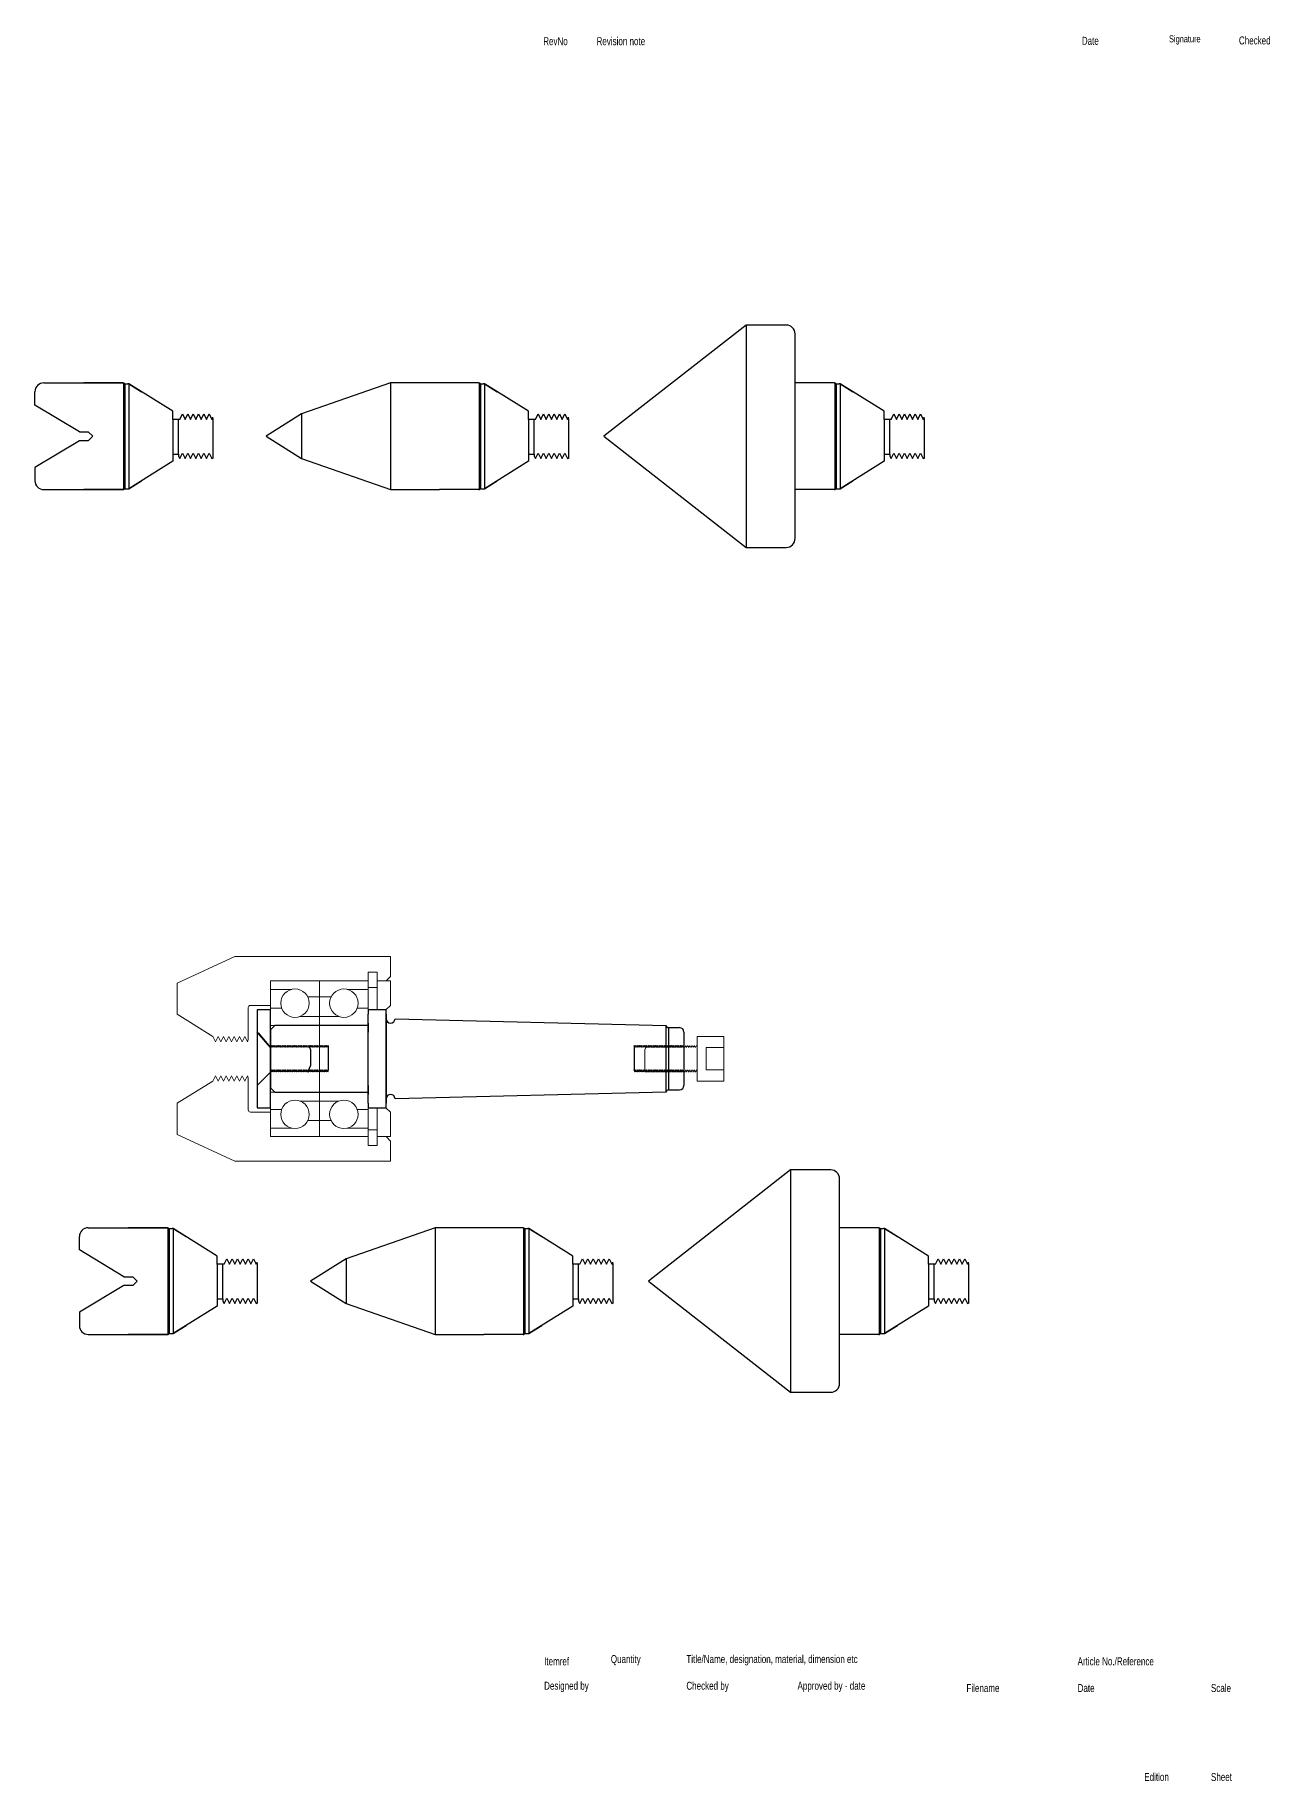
# Model space of a CAD drawing. Header units: millimetres. Extents: x -137 to 298, y -62 to 330.
# Drawn here: x 20 to 297.8, y -62.4 to 330.2 of the extents above; entities that cross this region are included whole.
import ezdxf

# ---------------------------------------------------------------- set-up
doc = ezdxf.new("R2010")
doc.units = ezdxf.units.MM
doc.layers.get('0').update_dxf_attribs({"linetype": 'CONTINUOUS', "lineweight": 25})
for name, color, linetype, lineweight in [('Arbor', 7, 'CONTINUOUS', 25), ('Bearings', 7, 'CONTINUOUS', 0), ('Cup', 7, 'CONTINUOUS', 0), ('CupRetainer', 7, 'CONTINUOUS', 0), ('Dimensions', 7, 'CONTINUOUS', 25), ('Ejector', 7, 'CONTINUOUS', 0), ('InsertExtPoint', 7, 'CONTINUOUS', 25), ('InsertPipe', 7, 'CONTINUOUS', 25), ('InsertUnpoint', 7, 'CONTINUOUS', 25), ('Seal', 7, 'CONTINUOUS', 0)]:
    doc.layers.add(name, color=color, linetype=linetype, lineweight=lineweight)
doc.layers.add('BearingRetainer', color=7, linetype='CONTINUOUS')
doc.styles.get("Standard").update_dxf_attribs({"font": 'txt', "width": 0.75})

# ---------------------------------------------------------------- blocks, each defined once
blk = doc.blocks.new('iso_en_a2-0')
at = {"color": 0, "linetype": 'CONTINUOUS', "lineweight": 0, "width": 100, "attachment_point": 7}
for s, insert, char_height in [('RevNo', (414.336089, 407.913084), 1.8), ('Revision note', (426.336089, 407.913084), 1.8), ('Date', (535.50248, 407.996279), 1.8), ('Signature', (555.111411, 408.079475), 1.6), ('Checked', (570.833407, 408.079475), 1.8), ('Itemref', (414.544661, 43.569174), 1.8), ('Quantity', (429.544661, 43.569174), 1.8), ('Title/Name, designation, material, dimension etc', (446.544661, 43.569174), 1.8), ('Article No./Reference', (534.544661, 43.569174), 1.8), ('Designed by', (414.544661, 37.569174), 1.8), ('Checked by', (446.544661, 37.569174), 1.8), ('Approved by - date', (471.544661, 37.569174), 1.8), ('Filename', (509.544661, 37.569174), 1.8), ('Date', (534.544661, 37.569174), 1.8), ('Scale', (564.544661, 37.569174), 1.8), ('Edition', (549.544661, 17.569174), 1.8), ('Sheet', (564.544661, 17.569174), 1.8)]:
    blk.add_mtext(s, dxfattribs=dict(at, insert=insert, char_height=char_height))

msp = doc.modelspace()

# ---------------------------------------------------------------- linework, layer by layer
at = {"layer": 'Arbor'}
for p, q in [((99, 111), (95, 111)), ((95, 111), (95, 110)), ((95, 90), (95, 110)), ((99, 110), (99, 111)), ((99, 90), (99, 110)), ((99, 110), (99, 90)), ((74, 107.5), (73, 106.5)), ((73, 106.5), (73, 93.5)), ((95, 107.5), (74, 107.5)), ((95, 108), (95, 106)), ((101, 109), (162, 107.5)), ((162, 92.5), (162, 107.5)), ((162.5, 107), (163, 107)), ((162.5, 107), (162.5, 93)), ((163, 107), (165, 107)), ((73.2, 103), (73, 102.5)), ((73.4, 102.5), (73.2, 103)), ((73.6, 103), (73.4, 102.5)), ((73.8, 102.5), (73.6, 103)), ((74, 103), (73.8, 102.5)), ((74.2, 102.5), (74, 103)), ((74.4, 103), (74.2, 102.5)), ((74.6, 102.5), (74.4, 103)), ((74.8, 103), (74.6, 102.5)), ((75, 102.5), (74.8, 103)), ((75.2, 103), (75, 102.5)), ((75.4, 102.5), (75.2, 103)), ((75.6, 103), (75.4, 102.5)), ((75.8, 102.5), (75.6, 103)), ((76, 103), (75.8, 102.5)), ((76.2, 102.5), (76, 103)), ((76.4, 103), (76.2, 102.5)), ((76.6, 102.5), (76.4, 103)), ((76.8, 103), (76.6, 102.5)), ((77, 102.5), (76.8, 103)), ((77.2, 103), (77, 102.5)), ((77.4, 102.5), (77.2, 103)), ((77.6, 103), (77.4, 102.5)), ((77.8, 102.5), (77.6, 103)), ((78, 103), (77.8, 102.5)), ((78.2, 102.5), (78, 103)), ((78.4, 103), (78.2, 102.5)), ((78.6, 102.5), (78.4, 103)), ((78.8, 103), (78.6, 102.5)), ((79, 102.5), (78.8, 103)), ((79.2, 103), (79, 102.5)), ((79.4, 102.5), (79.2, 103)), ((79.6, 103), (79.4, 102.5)), ((79.8, 102.5), (79.6, 103)), ((80, 103), (79.8, 102.5)), ((80.2, 102.5), (80, 103)), ((80.4, 103), (80.2, 102.5)), ((80.6, 102.5), (80.4, 103)), ((80.8, 103), (80.6, 102.5)), ((81, 102.5), (80.8, 103)), ((81.2, 103), (81, 102.5)), ((81.4, 102.5), (81.2, 103)), ((81.6, 103), (81.4, 102.5)), ((81.8, 102.5), (81.6, 103)), ((82, 103), (81.8, 102.5)), ((82.2, 102.5), (82, 103)), ((82.4, 103), (82.2, 102.5)), ((82.6, 102.5), (82.4, 103)), ((82.8, 103), (82.6, 102.5)), ((83, 102.5), (82.8, 103)), ((83.2, 103), (83, 102.5)), ((83.4, 102.5), (83.2, 103)), ((83.6, 103), (83.4, 102.5)), ((83.8, 102.5), (83.6, 103)), ((84, 103), (83.8, 102.5)), ((84.2, 102.5), (84, 103)), ((84.4, 103), (84.2, 102.5)), ((84.6, 102.5), (84.4, 103)), ((84.8, 103), (84.6, 102.5)), ((85, 102.5), (84.8, 103)), ((85.2, 103), (85, 102.5)), ((85.4, 102.5), (85.2, 103)), ((85.6, 103), (85.4, 102.5)), ((85.8, 102.5), (85.6, 103)), ((86, 103), (85.8, 102.5)), ((86, 103), (86, 97.5)), ((155, 102.5), (154.8, 103)), ((154.8, 103), (154.8, 97.5)), ((155.2, 103), (155, 102.5)), ((155.4, 102.5), (155.2, 103)), ((155.6, 103), (155.4, 102.5)), ((155.8, 102.5), (155.6, 103)), ((156, 103), (155.8, 102.5)), ((156.2, 102.5), (156, 103)), ((156.4, 103), (156.2, 102.5)), ((156.6, 102.5), (156.4, 103)), ((156.8, 103), (156.6, 102.5)), ((157, 102.5), (156.8, 103)), ((157.2, 103), (157, 102.5)), ((157.4, 102.5), (157.2, 103)), ((157.6, 103), (157.4, 102.5)), ((157.8, 102.5), (157.6, 103)), ((158, 103), (157.8, 102.5)), ((158.2, 102.5), (158, 103)), ((158.4, 103), (158.2, 102.5)), ((158.6, 102.5), (158.4, 103)), ((158.8, 103), (158.6, 102.5)), ((159, 102.5), (158.8, 103)), ((159.2, 103), (159, 102.5)), ((159.4, 102.5), (159.2, 103)), ((159.6, 103), (159.4, 102.5)), ((159.8, 102.5), (159.6, 103)), ((160, 103), (159.8, 102.5)), ((160.2, 102.5), (160, 103)), ((160.4, 103), (160.2, 102.5)), ((160.6, 102.5), (160.4, 103)), ((160.8, 103), (160.6, 102.5)), ((161, 102.5), (160.8, 103)), ((161.2, 103), (161, 102.5)), ((161.4, 102.5), (161.2, 103)), ((161.6, 103), (161.4, 102.5)), ((161.8, 102.5), (161.6, 103)), ((162, 103), (161.8, 102.5)), ((162.2, 102.5), (162, 103)), ((162.4, 103), (162.2, 102.5)), ((162.6, 102.5), (162.4, 103)), ((162.8, 103), (162.6, 102.5)), ((163, 102.5), (162.8, 103)), ((163.2, 103), (163, 102.5)), ((163.4, 102.5), (163.2, 103)), ((163.6, 103), (163.4, 102.5)), ((163.8, 102.5), (163.6, 103)), ((164, 103), (163.8, 102.5)), ((164.2, 102.5), (164, 103)), ((164.4, 103), (164.2, 102.5)), ((164.6, 102.5), (164.4, 103)), ((164.8, 103), (164.6, 102.5)), ((165, 102.5), (164.8, 103)), ((165.2, 103), (165, 102.5)), ((165.4, 102.5), (165.2, 103)), ((165.6, 103), (165.4, 102.5)), ((165.8, 102.5), (165.6, 103)), ((166, 103), (165.8, 102.5)), ((166, 106), (166, 94)), ((73.2, 97.5), (73, 97)), ((73.4, 97), (73.2, 97.5)), ((73.6, 97.5), (73.4, 97)), ((73.8, 97), (73.6, 97.5)), ((74, 97.5), (73.8, 97)), ((74.2, 97), (74, 97.5)), ((74.4, 97.5), (74.2, 97)), ((74.6, 97), (74.4, 97.5)), ((74.8, 97.5), (74.6, 97)), ((75, 97), (74.8, 97.5)), ((75.2, 97.5), (75, 97)), ((75.4, 97), (75.2, 97.5)), ((75.6, 97.5), (75.4, 97)), ((75.8, 97), (75.6, 97.5)), ((76, 97.5), (75.8, 97)), ((76.2, 97), (76, 97.5)), ((76.4, 97.5), (76.2, 97)), ((76.6, 97), (76.4, 97.5)), ((76.8, 97.5), (76.6, 97)), ((77, 97), (76.8, 97.5)), ((77.2, 97.5), (77, 97)), ((77.4, 97), (77.2, 97.5)), ((77.6, 97.5), (77.4, 97)), ((77.8, 97), (77.6, 97.5)), ((78, 97.5), (77.8, 97)), ((78.2, 97), (78, 97.5)), ((78.4, 97.5), (78.2, 97)), ((78.6, 97), (78.4, 97.5)), ((78.8, 97.5), (78.6, 97)), ((79, 97), (78.8, 97.5)), ((79.2, 97.5), (79, 97)), ((79.4, 97), (79.2, 97.5)), ((79.6, 97.5), (79.4, 97)), ((79.8, 97), (79.6, 97.5)), ((80, 97.5), (79.8, 97)), ((80.2, 97), (80, 97.5)), ((80.4, 97.5), (80.2, 97)), ((80.6, 97), (80.4, 97.5)), ((80.8, 97.5), (80.6, 97)), ((81, 97), (80.8, 97.5)), ((81.2, 97.5), (81, 97)), ((81.4, 97), (81.2, 97.5)), ((81.6, 97.5), (81.4, 97)), ((81.8, 97), (81.6, 97.5)), ((82, 97.5), (81.8, 97)), ((82.2, 97), (82, 97.5)), ((82.4, 97.5), (82.2, 97)), ((82.6, 97), (82.4, 97.5)), ((82.8, 97.5), (82.6, 97)), ((83, 97), (82.8, 97.5)), ((83.2, 97.5), (83, 97)), ((83.4, 97), (83.2, 97.5)), ((83.6, 97.5), (83.4, 97)), ((83.8, 97), (83.6, 97.5)), ((84, 97.5), (83.8, 97)), ((84.2, 97), (84, 97.5)), ((84.4, 97.5), (84.2, 97)), ((84.6, 97), (84.4, 97.5)), ((84.8, 97.5), (84.6, 97)), ((85, 97), (84.8, 97.5)), ((85.2, 97.5), (85, 97)), ((85.4, 97), (85.2, 97.5)), ((85.6, 97.5), (85.4, 97)), ((85.8, 97), (85.6, 97.5)), ((86, 97.5), (85.8, 97)), ((155, 97), (154.8, 97.5)), ((155.2, 97.5), (155, 97)), ((155.4, 97), (155.2, 97.5)), ((155.6, 97.5), (155.4, 97)), ((155.8, 97), (155.6, 97.5)), ((156, 97.5), (155.8, 97)), ((156.2, 97), (156, 97.5)), ((156.4, 97.5), (156.2, 97)), ((156.6, 97), (156.4, 97.5)), ((156.8, 97.5), (156.6, 97)), ((157, 97), (156.8, 97.5)), ((157.2, 97.5), (157, 97)), ((157.4, 97), (157.2, 97.5)), ((157.6, 97.5), (157.4, 97)), ((157.8, 97), (157.6, 97.5)), ((158, 97.5), (157.8, 97)), ((158.2, 97), (158, 97.5)), ((158.4, 97.5), (158.2, 97)), ((158.6, 97), (158.4, 97.5)), ((158.8, 97.5), (158.6, 97)), ((159, 97), (158.8, 97.5)), ((159.2, 97.5), (159, 97)), ((159.4, 97), (159.2, 97.5)), ((159.6, 97.5), (159.4, 97)), ((159.8, 97), (159.6, 97.5)), ((160, 97.5), (159.8, 97)), ((160.2, 97), (160, 97.5)), ((160.4, 97.5), (160.2, 97)), ((160.6, 97), (160.4, 97.5)), ((160.8, 97.5), (160.6, 97)), ((161, 97), (160.8, 97.5)), ((161.2, 97.5), (161, 97)), ((161.4, 97), (161.2, 97.5)), ((161.6, 97.5), (161.4, 97)), ((161.8, 97), (161.6, 97.5)), ((162, 97.5), (161.8, 97)), ((162.2, 97), (162, 97.5)), ((162.4, 97.5), (162.2, 97)), ((162.6, 97), (162.4, 97.5)), ((162.8, 97.5), (162.6, 97)), ((163, 97), (162.8, 97.5)), ((163.2, 97.5), (163, 97)), ((163.4, 97), (163.2, 97.5)), ((163.6, 97.5), (163.4, 97)), ((163.8, 97), (163.6, 97.5)), ((164, 97.5), (163.8, 97)), ((164.2, 97), (164, 97.5)), ((164.4, 97.5), (164.2, 97)), ((164.6, 97), (164.4, 97.5)), ((164.8, 97.5), (164.6, 97)), ((165, 97), (164.8, 97.5)), ((165.2, 97.5), (165, 97)), ((165.4, 97), (165.2, 97.5)), ((165.6, 97.5), (165.4, 97)), ((165.8, 97), (165.6, 97.5)), ((166, 97.5), (165.8, 97)), ((73, 93.5), (74, 92.5)), ((74, 92.5), (95, 92.5)), ((95, 94), (95, 92)), ((162, 92.5), (101, 91)), ((162.5, 93), (163, 93)), ((163, 93), (165, 93)), ((95, 90), (95, 89)), ((95, 89), (99, 89)), ((99, 89), (99, 90))]:
    msp.add_line(p, q, dxfattribs=at)
for centre, radius, start, end in [((100, 109), 1, 180, 0), ((162.5, 107.5), 0.5, 180, 270), ((165, 106), 1, 0, 90), ((100, 91), 1, 0, 180), ((162.5, 92.5), 0.5, 90, 180), ((165, 94), 1, 270, 0)]:
    msp.add_arc(centre, radius, start, end, dxfattribs=at)
at = {"layer": 'BearingRetainer'}
for p, q in [((73, 111), (70, 111)), ((70, 111), (70, 89)), ((73, 111), (71, 111)), ((73, 89), (73, 111)), ((73, 102.5), (70, 106)), ((70, 106), (70, 94)), ((70, 105.8), (70.2, 105.8)), ((70.2, 105.8), (73, 102.5)), ((73.2, 103), (73, 102.5)), ((73.4, 102.5), (73.2, 103)), ((73.6, 103), (73.4, 102.5)), ((73.8, 102.5), (73.6, 103)), ((74, 103), (73.8, 102.5)), ((74.2, 102.5), (74, 103)), ((74.4, 103), (74.2, 102.5)), ((74.6, 102.5), (74.4, 103)), ((74.8, 103), (74.6, 102.5)), ((75, 102.5), (74.8, 103)), ((75.2, 103), (75, 102.5)), ((75.4, 102.5), (75.2, 103)), ((75.6, 103), (75.4, 102.5)), ((75.8, 102.5), (75.6, 103)), ((76, 103), (75.8, 102.5)), ((76.2, 102.5), (76, 103)), ((76.4, 103), (76.2, 102.5)), ((76.6, 102.5), (76.4, 103)), ((76.8, 103), (76.6, 102.5)), ((77, 102.5), (76.8, 103)), ((77.2, 103), (77, 102.5)), ((77.4, 102.5), (77.2, 103)), ((77.6, 103), (77.4, 102.5)), ((77.8, 102.5), (77.6, 103)), ((78, 103), (77.8, 102.5)), ((78.2, 102.5), (78, 103)), ((78.4, 103), (78.2, 102.5)), ((78.6, 102.5), (78.4, 103)), ((78.8, 103), (78.6, 102.5)), ((79, 102.5), (78.8, 103)), ((79.2, 103), (79, 102.5)), ((79.4, 102.5), (79.2, 103)), ((79.6, 103), (79.4, 102.5)), ((79.8, 102.5), (79.6, 103)), ((80, 103), (79.8, 102.5)), ((80.2, 102.5), (80, 103)), ((80.4, 103), (80.2, 102.5)), ((80.6, 102.5), (80.4, 103)), ((80.8, 103), (80.6, 102.5)), ((81, 102.5), (80.8, 103)), ((81.2, 103), (81, 102.5)), ((81.4, 102.5), (81.2, 103)), ((81.6, 103), (81.4, 102.5)), ((81.8, 102.5), (81.6, 103)), ((81.6, 103), (82, 102)), ((81.4, 97), (82, 98.4)), ((82, 102), (82, 98.4)), ((70, 94), (73, 97)), ((70.2, 94.2), (73, 97)), ((73.2, 97.5), (73, 97)), ((73.4, 97), (73.2, 97.5)), ((73.6, 97.5), (73.4, 97)), ((73.8, 97), (73.6, 97.5)), ((74, 97.5), (73.8, 97)), ((74.2, 97), (74, 97.5)), ((74.4, 97.5), (74.2, 97)), ((74.6, 97), (74.4, 97.5)), ((74.8, 97.5), (74.6, 97)), ((75, 97), (74.8, 97.5)), ((75.2, 97.5), (75, 97)), ((75.4, 97), (75.2, 97.5)), ((75.6, 97.5), (75.4, 97)), ((75.8, 97), (75.6, 97.5)), ((76, 97.5), (75.8, 97)), ((76.2, 97), (76, 97.5)), ((76.4, 97.5), (76.2, 97)), ((76.6, 97), (76.4, 97.5)), ((76.8, 97.5), (76.6, 97)), ((77, 97), (76.8, 97.5)), ((77.2, 97.5), (77, 97)), ((77.4, 97), (77.2, 97.5)), ((77.6, 97.5), (77.4, 97)), ((77.8, 97), (77.6, 97.5)), ((78, 97.5), (77.8, 97)), ((78.2, 97), (78, 97.5)), ((78.4, 97.5), (78.2, 97)), ((78.6, 97), (78.4, 97.5)), ((78.8, 97.5), (78.6, 97)), ((79, 97), (78.8, 97.5)), ((79.2, 97.5), (79, 97)), ((79.4, 97), (79.2, 97.5)), ((79.6, 97.5), (79.4, 97)), ((79.8, 97), (79.6, 97.5)), ((80, 97.5), (79.8, 97)), ((80.2, 97), (80, 97.5)), ((80.4, 97.5), (80.2, 97)), ((80.6, 97), (80.4, 97.5)), ((80.8, 97.5), (80.6, 97)), ((81, 97), (80.8, 97.5)), ((81.2, 97.5), (81, 97)), ((81.4, 97), (81.2, 97.5)), ((81.6, 97.5), (81.4, 97)), ((70, 94.2), (70.2, 94.2)), ((70, 89), (73, 89)), ((71, 89), (73, 89))]:
    msp.add_line(p, q, dxfattribs=at)
at = {"layer": 'Bearings'}
for p, q in [((84, 117.5), (73, 117.5)), ((73, 117.5), (73, 115.6)), ((73, 115.6), (77.8, 115.6)), ((73, 115.6), (73, 100)), ((81.4, 113.9), (84, 113.9)), ((84, 117.5), (95, 117.5)), ((84, 113.9), (84, 117.5)), ((84, 113.9), (84, 117.5)), ((84, 100), (84, 114)), ((84, 100), (84, 114)), ((86.6, 113.9), (84, 113.9)), ((95, 115.6), (90.2, 115.6)), ((95, 117.5), (95, 115.6)), ((95, 115.6), (95, 100)), ((73, 111.4), (75.5, 111.4)), ((95, 111.4), (92.5, 111.4)), ((73, 107.5), (84, 107.5)), ((84, 109.5), (79.6, 109.5)), ((84, 109.5), (88.4, 109.5)), ((95, 107.5), (84, 107.5)), ((73, 84.4), (73, 100)), ((84, 100), (84, 86)), ((84, 100), (84, 86)), ((95, 84.4), (95, 100)), ((73, 92.5), (84, 92.5)), ((84, 90.5), (79.6, 90.5)), ((95, 92.5), (84, 92.5)), ((84, 90.5), (88.4, 90.5)), ((73, 88.6), (75.5, 88.6)), ((95, 88.6), (92.5, 88.6)), ((73, 82.5), (73, 84.4)), ((73, 84.4), (77.8, 84.4)), ((84, 82.5), (73, 82.5)), ((81.4, 86.1), (84, 86.1)), ((86.6, 86.1), (84, 86.1)), ((84, 86.1), (84, 82.5)), ((84, 86.1), (84, 82.5)), ((84, 82.5), (95, 82.5)), ((95, 84.4), (90.2, 84.4)), ((95, 82.5), (95, 84.4))]:
    msp.add_line(p, q, dxfattribs=at)
for centre in [(78.5, 112.5), (78.5, 112.5), (89.5, 112.5), (89.5, 112.5), (78.5, 87.5), (78.5, 87.5), (89.5, 87.5), (89.5, 87.5)]:
    msp.add_circle(centre, 3.2, dxfattribs=at)
at = {"layer": 'Cup'}
for p, q in [((65, 123), (52, 117)), ((100, 123), (65, 123)), ((100, 122.5), (100, 123)), ((100, 118.5), (100, 122.5)), ((97, 119.5), (95, 119.5)), ((95, 119.5), (95, 117.5)), ((97, 117.5), (97, 119.5)), ((99, 117.5), (100, 118.5)), ((52, 110), (52, 117)), ((73, 117.5), (73, 112)), ((95, 117.5), (73, 117.5)), ((97, 117.5), (99, 117.5)), ((52, 110), (60, 105)), ((68, 111.5), (68, 104.3)), ((73, 112), (68.5, 112)), ((60, 105), (60.6, 103.8)), ((60.6, 103.8), (61.2, 105)), ((61.2, 105), (61.8, 103.8)), ((61.8, 103.8), (62.4, 105)), ((62.4, 105), (63, 103.8)), ((63, 103.8), (63.6, 105)), ((63.6, 105), (64.2, 103.8)), ((64.2, 103.8), (64.8, 105)), ((64.8, 105), (65.4, 103.8)), ((65.4, 103.8), (66, 105)), ((66, 105), (66.6, 103.8)), ((66.6, 103.8), (67.2, 105)), ((67.2, 105), (67.8, 103.8)), ((67.8, 103.8), (68, 104.3)), ((52, 90), (60, 95)), ((60, 95), (60.6, 96.2)), ((60.6, 96.2), (61.2, 95)), ((61.2, 95), (61.8, 96.2)), ((61.8, 96.2), (62.4, 95)), ((62.4, 95), (63, 96.2)), ((63, 96.2), (63.6, 95)), ((63.6, 95), (64.2, 96.2)), ((64.2, 96.2), (64.8, 95)), ((64.8, 95), (65.4, 96.2)), ((65.4, 96.2), (66, 95)), ((66, 95), (66.6, 96.2)), ((66.6, 96.2), (67.2, 95)), ((67.2, 95), (67.8, 96.2)), ((67.8, 96.2), (68, 95.7)), ((68, 88.5), (68, 95.7)), ((52, 90), (52, 83)), ((73, 88), (68.5, 88)), ((73, 82.5), (73, 88)), ((65, 77), (52, 83)), ((95, 82.5), (73, 82.5)), ((95, 80.5), (95, 82.5)), ((97, 82.5), (97, 80.5)), ((97, 82.5), (99, 82.5)), ((99, 82.5), (100, 81.5)), ((97, 80.5), (95, 80.5)), ((100, 81.5), (100, 77.5)), ((100, 77), (65, 77)), ((100, 77.5), (100, 77))]:
    msp.add_line(p, q, dxfattribs=at)
for centre, start, end in [((68.5, 111.5), 90, 180), ((68.5, 88.5), 180, 270)]:
    msp.add_arc(centre, 0.5, start, end, dxfattribs=at)
at = {"layer": 'CupRetainer'}
for p, q in [((95, 119.5), (95, 116)), ((97, 119.5), (95, 119.5)), ((97, 116), (97, 119.5)), ((95, 116), (97, 116)), ((95, 80.5), (95, 84)), ((95, 84), (97, 84)), ((97, 84), (97, 80.5)), ((97, 80.5), (95, 80.5))]:
    msp.add_line(p, q, dxfattribs=at)
at = {"layer": 'Ejector'}
for p, q in [((157.4, 102.5), (157.2, 102)), ((157.6, 103), (157.4, 102.5)), ((157.8, 102.5), (157.6, 103)), ((158, 103), (157.8, 102.5)), ((158.2, 102.5), (158, 103)), ((158.4, 103), (158.2, 102.5)), ((158.6, 102.5), (158.4, 103)), ((158.8, 103), (158.6, 102.5)), ((159, 102.5), (158.8, 103)), ((159.2, 103), (159, 102.5)), ((159.4, 102.5), (159.2, 103)), ((159.6, 103), (159.4, 102.5)), ((159.8, 102.5), (159.6, 103)), ((160, 103), (159.8, 102.5)), ((160.2, 102.5), (160, 103)), ((160.4, 103), (160.2, 102.5)), ((160.6, 102.5), (160.4, 103)), ((160.8, 103), (160.6, 102.5)), ((161, 102.5), (160.8, 103)), ((161.2, 103), (161, 102.5)), ((161.4, 102.5), (161.2, 103)), ((161.6, 103), (161.4, 102.5)), ((161.8, 102.5), (161.6, 103)), ((162, 103), (161.8, 102.5)), ((162.2, 102.5), (162, 103)), ((162.4, 103), (162.2, 102.5)), ((162.6, 102.5), (162.4, 103)), ((162.8, 103), (162.6, 102.5)), ((163, 102.5), (162.8, 103)), ((163.2, 103), (163, 102.5)), ((163.4, 102.5), (163.2, 103)), ((163.6, 103), (163.4, 102.5)), ((163.8, 102.5), (163.6, 103)), ((164, 103), (163.8, 102.5)), ((164.2, 102.5), (164, 103)), ((164.4, 103), (164.2, 102.5)), ((164.6, 102.5), (164.4, 103)), ((164.8, 103), (164.6, 102.5)), ((165, 102.5), (164.8, 103)), ((165.2, 103), (165, 102.5)), ((165.4, 102.5), (165.2, 103)), ((165.6, 103), (165.4, 102.5)), ((165.8, 102.5), (165.6, 103)), ((166, 103), (165.8, 102.5)), ((166.2, 102.5), (166, 103)), ((166.4, 103), (166.2, 102.5)), ((166.6, 102.5), (166.4, 103)), ((166.8, 103), (166.6, 102.5)), ((167, 102.5), (166.8, 103)), ((167.2, 103), (167, 102.5)), ((167.4, 102.5), (167.2, 103)), ((167.6, 103), (167.4, 102.5)), ((167.8, 102.5), (167.6, 103)), ((168, 103), (167.8, 102.5)), ((168.2, 102.5), (168, 103)), ((168.4, 103), (168.2, 102.5)), ((168.4, 103), (168.6, 102.5)), ((168.6, 102.5), (168.8, 103)), ((168.8, 103), (169, 102.8)), ((169, 105), (169, 95)), ((175, 105), (169, 105)), ((175, 102.5), (171, 102.5)), ((171, 102.5), (171, 97.5)), ((175, 95), (175, 105)), ((157.2, 102), (157.2, 97.5)), ((157.4, 97), (157.2, 97.5)), ((157.6, 97.5), (157.4, 97)), ((157.8, 97), (157.6, 97.5)), ((158, 97.5), (157.8, 97)), ((158.2, 97), (158, 97.5)), ((158.4, 97.5), (158.2, 97)), ((158.6, 97), (158.4, 97.5)), ((158.8, 97.5), (158.6, 97)), ((159, 97), (158.8, 97.5)), ((159.2, 97.5), (159, 97)), ((159.4, 97), (159.2, 97.5)), ((159.6, 97.5), (159.4, 97)), ((159.8, 97), (159.6, 97.5)), ((160, 97.5), (159.8, 97)), ((160.2, 97), (160, 97.5)), ((160.4, 97.5), (160.2, 97)), ((160.6, 97), (160.4, 97.5)), ((160.8, 97.5), (160.6, 97)), ((161, 97), (160.8, 97.5)), ((161.2, 97.5), (161, 97)), ((161.4, 97), (161.2, 97.5)), ((161.6, 97.5), (161.4, 97)), ((161.8, 97), (161.6, 97.5)), ((162, 97.5), (161.8, 97)), ((162.2, 97), (162, 97.5)), ((162.4, 97.5), (162.2, 97)), ((162.6, 97), (162.4, 97.5)), ((162.8, 97.5), (162.6, 97)), ((163, 97), (162.8, 97.5)), ((163.2, 97.5), (163, 97)), ((163.4, 97), (163.2, 97.5)), ((163.6, 97.5), (163.4, 97)), ((163.8, 97), (163.6, 97.5)), ((164, 97.5), (163.8, 97)), ((164.2, 97), (164, 97.5)), ((164.4, 97.5), (164.2, 97)), ((164.6, 97), (164.4, 97.5)), ((164.8, 97.5), (164.6, 97)), ((165, 97), (164.8, 97.5)), ((165.2, 97.5), (165, 97)), ((165.4, 97), (165.2, 97.5)), ((165.6, 97.5), (165.4, 97)), ((165.8, 97), (165.6, 97.5)), ((166, 97.5), (165.8, 97)), ((166.2, 97), (166, 97.5)), ((166.4, 97.5), (166.2, 97)), ((166.6, 97), (166.4, 97.5)), ((166.8, 97.5), (166.6, 97)), ((167, 97), (166.8, 97.5)), ((167.2, 97.5), (167, 97)), ((167.4, 97), (167.2, 97.5)), ((167.6, 97.5), (167.4, 97)), ((167.8, 97), (167.6, 97.5)), ((168, 97.5), (167.8, 97)), ((168.2, 97), (168, 97.5)), ((168.4, 97.5), (168.2, 97)), ((168.4, 97.5), (168.6, 97)), ((168.6, 97), (168.8, 97.5)), ((168.8, 97.5), (169, 97)), ((169, 95), (175, 95)), ((171, 97.5), (175, 97.5))]:
    msp.add_line(p, q, dxfattribs=at)
at = {"layer": 'InsertExtPoint'}
for p, q in [((100, 252), (80, 245)), ((111, 252), (100, 252)), ((100, 252), (100, 228)), ((119.8, 252), (111, 252)), ((119.8, 252), (120, 252)), ((120, 228), (120, 252)), ((120, 252), (120.2, 251.8)), ((120.2, 251.8), (120.2, 228.2)), ((120.2, 251.8), (120.9, 251.8)), ((121.1, 251.8), (120.9, 251.8)), ((121.1, 251.8), (124, 250)), ((121.1, 251.8), (121.1, 228.2)), ((131, 245.6), (121.1, 251.8)), ((80, 245), (72, 240)), ((80, 245), (80, 235)), ((131, 243.8), (131, 245.6)), ((132.6, 243.8), (131, 243.8)), ((131, 243.8), (131, 236)), ((132.3, 236), (132.3, 243.8)), ((132.6, 243.8), (133.2, 245)), ((133.2, 245), (133.8, 243.8)), ((133.8, 243.8), (134.4, 245)), ((134.4, 245), (135, 243.8)), ((135, 243.8), (135.6, 245)), ((135.6, 245), (136.2, 243.8)), ((136.2, 243.8), (136.8, 245)), ((136.8, 245), (137.4, 243.8)), ((137.4, 243.8), (138, 245)), ((138, 245), (138.6, 243.8)), ((138.6, 243.8), (139.2, 245)), ((139.2, 245), (139.8, 243.8)), ((139.8, 243.8), (140, 244.3)), ((140, 244), (140, 244.3)), ((140, 244), (140, 235)), ((72, 240), (80, 235)), ((131, 236), (132.3, 236)), ((131, 236), (131, 234.4)), ((132.3, 236), (132.3, 235.5)), ((132.6, 235), (133.2, 236.2)), ((133.2, 236.2), (133.8, 235)), ((133.8, 235), (134.4, 236.2)), ((134.4, 236.2), (135, 235)), ((135, 235), (135.6, 236.2)), ((135.6, 236.2), (136.2, 235)), ((136.2, 235), (136.8, 236.2)), ((136.8, 236.2), (137.4, 235)), ((137.4, 235), (138, 236.2)), ((138, 236.2), (138.6, 235)), ((138.6, 235), (139.2, 236.2)), ((139.2, 236.2), (139.8, 235)), ((80, 235), (100, 228)), ((131, 234.4), (121.1, 228.2)), ((132.3, 235.5), (132.6, 235)), ((139.8, 235), (140, 235.1)), ((100, 228), (111, 228)), ((119.8, 228), (111, 228)), ((119.8, 228), (120, 228)), ((120.2, 228.2), (120, 228)), ((120.2, 228.2), (120.9, 228.2)), ((120.9, 228.2), (121.1, 228.2)), ((121.1, 228.2), (124, 230)), ((110, 62), (90, 55)), ((121, 62), (110, 62)), ((110, 62), (110, 38)), ((129.8, 62), (121, 62)), ((129.8, 62), (130, 62)), ((130, 38), (130, 62)), ((130, 62), (130.2, 61.8)), ((130.2, 61.8), (130.2, 38.2)), ((130.2, 61.8), (130.9, 61.8)), ((131.1, 61.8), (130.9, 61.8)), ((131.1, 61.8), (134, 60)), ((131.1, 61.8), (131.1, 38.2)), ((141, 55.6), (131.1, 61.8)), ((90, 55), (82, 50)), ((90, 55), (90, 45)), ((141, 53.8), (141, 55.6)), ((142.6, 53.8), (143.2, 55)), ((143.2, 55), (143.8, 53.8)), ((143.8, 53.8), (144.4, 55)), ((144.4, 55), (145, 53.8)), ((145, 53.8), (145.6, 55)), ((145.6, 55), (146.2, 53.8)), ((146.2, 53.8), (146.8, 55)), ((146.8, 55), (147.4, 53.8)), ((147.4, 53.8), (148, 55)), ((148, 55), (148.6, 53.8)), ((148.6, 53.8), (149.2, 55)), ((149.2, 55), (149.8, 53.8)), ((142.6, 53.8), (141, 53.8)), ((141, 53.8), (141, 46)), ((142.3, 46), (142.3, 53.8)), ((149.8, 53.8), (150, 54.3)), ((150, 54), (150, 54.3)), ((150, 54), (150, 45)), ((82, 50), (90, 45)), ((90, 45), (110, 38)), ((141, 44.4), (131.1, 38.2)), ((141, 46), (142.3, 46)), ((141, 46), (141, 44.4)), ((142.3, 46), (142.3, 45.5)), ((142.3, 45.5), (142.6, 45)), ((142.6, 45), (143.2, 46.2)), ((143.2, 46.2), (143.8, 45)), ((143.8, 45), (144.4, 46.2)), ((144.4, 46.2), (145, 45)), ((145, 45), (145.6, 46.2)), ((145.6, 46.2), (146.2, 45)), ((146.2, 45), (146.8, 46.2)), ((146.8, 46.2), (147.4, 45)), ((147.4, 45), (148, 46.2)), ((148, 46.2), (148.6, 45)), ((148.6, 45), (149.2, 46.2)), ((149.2, 46.2), (149.8, 45)), ((149.8, 45), (150, 45.1)), ((131.1, 38.2), (134, 40)), ((110, 38), (121, 38)), ((129.8, 38), (121, 38)), ((129.8, 38), (130, 38)), ((130.2, 38.2), (130, 38)), ((130.2, 38.2), (130.9, 38.2)), ((130.9, 38.2), (131.1, 38.2))]:
    msp.add_line(p, q, dxfattribs=at)
at = {"layer": 'InsertPipe'}
for p, q in [((180, 265), (148, 240)), ((180, 265), (180, 265)), ((180, 265), (180, 215)), ((180, 265), (180, 265)), ((180, 265), (180, 215)), ((189, 265), (180, 265)), ((191, 217), (191, 263)), ((191, 228), (191, 252)), ((199.8, 252), (191, 252)), ((191, 228), (191, 252)), ((199.8, 252), (200, 252)), ((200, 228), (200, 252)), ((200, 252), (200.2, 251.8)), ((200.2, 251.8), (200.2, 228.2)), ((200.2, 251.8), (200.9, 251.8)), ((201.1, 251.8), (200.9, 251.8)), ((201.1, 251.8), (204, 250)), ((201.1, 251.8), (201.1, 228.2)), ((211, 245.6), (201.1, 251.8)), ((211, 243.8), (211, 245.6)), ((212.6, 243.8), (211, 243.8)), ((211, 243.8), (211, 236)), ((212.3, 236), (212.3, 243.8)), ((212.6, 243.8), (213.2, 245)), ((213.2, 245), (213.8, 243.8)), ((213.8, 243.8), (214.4, 245)), ((214.4, 245), (215, 243.8)), ((215, 243.8), (215.6, 245)), ((215.6, 245), (216.2, 243.8)), ((216.2, 243.8), (216.8, 245)), ((216.8, 245), (217.4, 243.8)), ((217.4, 243.8), (218, 245)), ((218, 245), (218.6, 243.8)), ((218.6, 243.8), (219.2, 245)), ((219.2, 245), (219.8, 243.8)), ((219.8, 243.8), (220, 244.3)), ((220, 244), (220, 244.3)), ((220, 244), (220, 235)), ((148, 240), (180, 215)), ((211, 236), (212.3, 236)), ((211, 236), (211, 234.4)), ((212.3, 236), (212.3, 235.5)), ((212.6, 235), (213.2, 236.2)), ((213.2, 236.2), (213.8, 235)), ((213.8, 235), (214.4, 236.2)), ((214.4, 236.2), (215, 235)), ((215, 235), (215.6, 236.2)), ((215.6, 236.2), (216.2, 235)), ((216.2, 235), (216.8, 236.2)), ((216.8, 236.2), (217.4, 235)), ((217.4, 235), (218, 236.2)), ((218, 236.2), (218.6, 235)), ((218.6, 235), (219.2, 236.2)), ((219.2, 236.2), (219.8, 235)), ((211, 234.4), (201.1, 228.2)), ((212.3, 235.5), (212.6, 235)), ((219.8, 235), (220, 235.1)), ((199.8, 228), (191, 228)), ((199.8, 228), (200, 228)), ((200.2, 228.2), (200, 228)), ((200.2, 228.2), (200.9, 228.2)), ((200.9, 228.2), (201.1, 228.2)), ((201.1, 228.2), (204, 230)), ((180, 215), (189, 215)), ((190, 75), (158, 50)), ((190, 75), (190, 75)), ((190, 75), (190, 25)), ((190, 75), (190, 75)), ((190, 75), (190, 25)), ((199, 75), (190, 75)), ((201, 27), (201, 73)), ((201, 38), (201, 62)), ((209.8, 62), (201, 62)), ((201, 38), (201, 62)), ((209.8, 62), (210, 62)), ((210, 38), (210, 62)), ((210, 62), (210.2, 61.8)), ((210.2, 61.8), (210.2, 38.2)), ((210.2, 61.8), (210.9, 61.8)), ((211.1, 61.8), (210.9, 61.8)), ((211.1, 61.8), (214, 60)), ((211.1, 61.8), (211.1, 38.2)), ((221, 55.6), (211.1, 61.8)), ((221, 53.8), (221, 55.6)), ((222.6, 53.8), (223.2, 55)), ((223.2, 55), (223.8, 53.8)), ((223.8, 53.8), (224.4, 55)), ((224.4, 55), (225, 53.8)), ((225, 53.8), (225.6, 55)), ((225.6, 55), (226.2, 53.8)), ((226.2, 53.8), (226.8, 55)), ((226.8, 55), (227.4, 53.8)), ((227.4, 53.8), (228, 55)), ((228, 55), (228.6, 53.8)), ((228.6, 53.8), (229.2, 55)), ((229.2, 55), (229.8, 53.8)), ((222.6, 53.8), (221, 53.8)), ((221, 53.8), (221, 46)), ((222.3, 46), (222.3, 53.8)), ((229.8, 53.8), (230, 54.3)), ((230, 54), (230, 54.3)), ((230, 54), (230, 45)), ((158, 50), (190, 25)), ((221, 44.4), (211.1, 38.2)), ((221, 46), (222.3, 46)), ((221, 46), (221, 44.4)), ((222.3, 46), (222.3, 45.5)), ((222.3, 45.5), (222.6, 45)), ((222.6, 45), (223.2, 46.2)), ((223.2, 46.2), (223.8, 45)), ((223.8, 45), (224.4, 46.2)), ((224.4, 46.2), (225, 45)), ((225, 45), (225.6, 46.2)), ((225.6, 46.2), (226.2, 45)), ((226.2, 45), (226.8, 46.2)), ((226.8, 46.2), (227.4, 45)), ((227.4, 45), (228, 46.2)), ((228, 46.2), (228.6, 45)), ((228.6, 45), (229.2, 46.2)), ((229.2, 46.2), (229.8, 45)), ((229.8, 45), (230, 45.1)), ((211.1, 38.2), (214, 40)), ((209.8, 38), (201, 38)), ((209.8, 38), (210, 38)), ((210.2, 38.2), (210, 38)), ((210.2, 38.2), (210.9, 38.2)), ((210.9, 38.2), (211.1, 38.2)), ((190, 25), (199, 25))]:
    msp.add_line(p, q, dxfattribs=at)
for centre, start, end in [((189, 263), 0, 90), ((189, 217), 270, 0), ((199, 73), 0, 90), ((199, 27), 270, 0)]:
    msp.add_arc(centre, 2, start, end, dxfattribs=at)
at = {"layer": 'InsertUnpoint'}
for p, q in [((22, 252), (40, 252)), ((39.8, 252), (31, 252)), ((39.8, 252), (40, 252)), ((40, 228), (40, 252)), ((40, 252), (40.2, 251.8)), ((40.2, 251.8), (40.2, 228.2)), ((40.2, 251.8), (40.9, 251.8)), ((41.1, 251.8), (40.9, 251.8)), ((41.1, 251.8), (44, 250)), ((41.1, 251.8), (41.1, 228.2)), ((51, 245.6), (41.1, 251.8)), ((20, 247), (20, 250)), ((30, 241), (20, 247)), ((51, 243.8), (51, 245.6)), ((52.6, 243.8), (51, 243.8)), ((51, 243.8), (51, 236)), ((52.3, 236), (52.3, 243.8)), ((52.6, 243.8), (53.2, 245)), ((53.2, 245), (53.8, 243.8)), ((53.8, 243.8), (54.4, 245)), ((54.4, 245), (55, 243.8)), ((55, 243.8), (55.6, 245)), ((55.6, 245), (56.2, 243.8)), ((56.2, 243.8), (56.8, 245)), ((56.8, 245), (57.4, 243.8)), ((57.4, 243.8), (58, 245)), ((58, 245), (58.6, 243.8)), ((58.6, 243.8), (59.2, 245)), ((59.2, 245), (59.8, 243.8)), ((59.8, 243.8), (60, 244.3)), ((60, 244), (60, 244.3)), ((60, 244), (60, 235)), ((30, 241), (32, 241)), ((32, 241), (33, 240)), ((33, 240), (32, 239)), ((30, 239), (20, 233)), ((32, 239), (30, 239)), ((51, 236), (52.3, 236)), ((51, 236), (51, 234.4)), ((52.3, 236), (52.3, 235.5)), ((52.6, 235), (53.2, 236.2)), ((53.2, 236.2), (53.8, 235)), ((53.8, 235), (54.4, 236.2)), ((54.4, 236.2), (55, 235)), ((55, 235), (55.6, 236.2)), ((55.6, 236.2), (56.2, 235)), ((56.2, 235), (56.8, 236.2)), ((56.8, 236.2), (57.4, 235)), ((57.4, 235), (58, 236.2)), ((58, 236.2), (58.6, 235)), ((58.6, 235), (59.2, 236.2)), ((59.2, 236.2), (59.8, 235)), ((20, 233), (20, 230)), ((51, 234.4), (41.1, 228.2)), ((52.3, 235.5), (52.6, 235)), ((59.8, 235), (60, 235.1)), ((22, 228), (40, 228)), ((39.8, 228), (31, 228)), ((39.8, 228), (40, 228)), ((40.2, 228.2), (40, 228)), ((40.2, 228.2), (40.9, 228.2)), ((40.9, 228.2), (41.1, 228.2)), ((41.1, 228.2), (44, 230)), ((30, 57), (30, 60)), ((32, 62), (50, 62)), ((49.8, 62), (41, 62)), ((49.8, 62), (50, 62)), ((50, 38), (50, 62)), ((50, 62), (50.2, 61.8)), ((50.2, 61.8), (50.2, 38.2)), ((50.2, 61.8), (50.9, 61.8)), ((51.1, 61.8), (50.9, 61.8)), ((51.1, 61.8), (54, 60)), ((51.1, 61.8), (51.1, 38.2)), ((61, 55.6), (51.1, 61.8)), ((40, 51), (30, 57)), ((61, 53.8), (61, 55.6)), ((62.6, 53.8), (63.2, 55)), ((63.2, 55), (63.8, 53.8)), ((63.8, 53.8), (64.4, 55)), ((64.4, 55), (65, 53.8)), ((65, 53.8), (65.6, 55)), ((65.6, 55), (66.2, 53.8)), ((66.2, 53.8), (66.8, 55)), ((66.8, 55), (67.4, 53.8)), ((67.4, 53.8), (68, 55)), ((68, 55), (68.6, 53.8)), ((68.6, 53.8), (69.2, 55)), ((69.2, 55), (69.8, 53.8)), ((62.6, 53.8), (61, 53.8)), ((61, 53.8), (61, 46)), ((62.3, 46), (62.3, 53.8)), ((69.8, 53.8), (70, 54.3)), ((70, 54), (70, 54.3)), ((70, 54), (70, 45)), ((40, 49), (30, 43)), ((40, 51), (42, 51)), ((42, 49), (40, 49)), ((42, 51), (43, 50)), ((43, 50), (42, 49)), ((61, 44.4), (51.1, 38.2)), ((61, 46), (62.3, 46)), ((61, 46), (61, 44.4)), ((62.3, 46), (62.3, 45.5)), ((62.3, 45.5), (62.6, 45)), ((62.6, 45), (63.2, 46.2)), ((63.2, 46.2), (63.8, 45)), ((63.8, 45), (64.4, 46.2)), ((64.4, 46.2), (65, 45)), ((65, 45), (65.6, 46.2)), ((65.6, 46.2), (66.2, 45)), ((66.2, 45), (66.8, 46.2)), ((66.8, 46.2), (67.4, 45)), ((67.4, 45), (68, 46.2)), ((68, 46.2), (68.6, 45)), ((68.6, 45), (69.2, 46.2)), ((69.2, 46.2), (69.8, 45)), ((69.8, 45), (70, 45.1)), ((30, 43), (30, 40)), ((51.1, 38.2), (54, 40)), ((32, 38), (50, 38)), ((49.8, 38), (41, 38)), ((49.8, 38), (50, 38)), ((50.2, 38.2), (50, 38)), ((50.2, 38.2), (50.9, 38.2)), ((50.9, 38.2), (51.1, 38.2))]:
    msp.add_line(p, q, dxfattribs=at)
for centre, start, end in [((22, 250), 90, 180), ((22, 230), 180, 270), ((32, 60), 90, 180), ((32, 40), 180, 270)]:
    msp.add_arc(centre, 2, start, end, dxfattribs=at)
at = {"layer": 'Seal'}
for p, q in [((95, 117.5), (95, 116)), ((100, 117.5), (97, 117.5)), ((97, 117.5), (97, 111.1)), ((100, 112), (100, 117.5)), ((97, 111.1), (99, 111.1)), ((99, 111.1), (100, 112)), ((97, 82.5), (97, 88.9)), ((97, 88.9), (99, 88.9)), ((99, 88.9), (100, 88)), ((100, 88), (100, 82.5)), ((100, 82.5), (97, 82.5))]:
    msp.add_line(p, q, dxfattribs=at)

# ---------------------------------------------------------------- block references
at = {"layer": 'Dimensions'}
msp.add_blockref('iso_en_a2-0', (-280, -80), dxfattribs=at)

doc.saveas('drawing.dxf')
